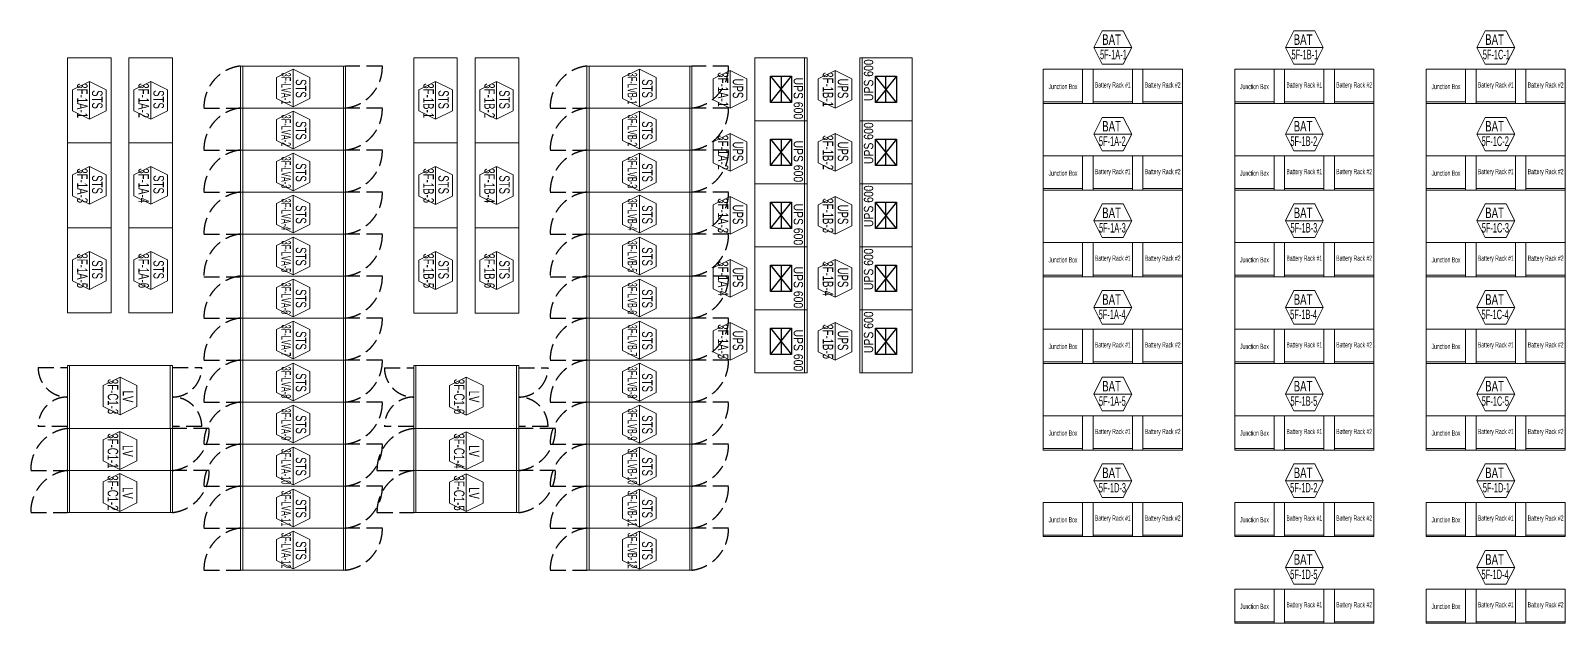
# Model space of a CAD drawing. Header units: millimetres. Extents: x 0 to 504600, y -356400 to 891000.
# Drawn here: x 135302 to 164554, y 468855 to 480140 of the extents above; entities that cross this region are included whole.
import ezdxf
from ezdxf.enums import TextEntityAlignment as Align

# ---------------------------------------------------------------- set-up
doc = ezdxf.new("R2010")
doc.units = ezdxf.units.MM
doc.header["$LTSCALE"] = 150
doc.linetypes.add('LH2', pattern=[2.85, 2, -0.85])
doc.layers.add('-----31 Base Plan Equipment', color=5, linetype='Continuous', lineweight=0)
doc.layers.add('NOPLOT', color=191, linetype='Continuous', plot=False)
doc.styles.add('ELEC', font='')
doc.styles.get('ELEC').set_extended_font_data('Dotum')

# ---------------------------------------------------------------- blocks, each defined once
blk = doc.blocks.new('A$C2e8f9a8b')
at = {"color": 0}
blk.add_line((30, 750), (30, 0), dxfattribs=at)
blk.add_lwpolyline([(650, 0), (0, 0), (0, 750), (650, 750)], close=True, dxfattribs=at)
blk = doc.blocks.new('UPS 600kV')
blk.add_line((800, 850), (-402, 850))
blk.add_lwpolyline([(798, -100), (-402, -100), (-402, 900), (798, 900)], close=True)
at = {"layer": 'NOPLOT'}
for p, q in [((-52, 199), (448, 601)), ((448, 199), (-52, 601)), ((-52, 400), (448, 400))]:
    blk.add_line(p, q, dxfattribs=at)
blk.add_lwpolyline([(448, 601), (448, 199), (-52, 199), (-52, 601)], close=True, dxfattribs=at)
at = {"layer": 'NOPLOT', "style": 'ELEC', "width": 0.85}
blk.add_text('UPS 600', height=178.2, dxfattribs=at).set_placement((-26, 731), align=Align.MIDDLE_LEFT)
blk = doc.blocks.new('STS-R')
blk.add_lwpolyline([(886994, -128588), (888614, -128588), (888614, -129418), (886994, -129418), (886994, -128588)])

msp = doc.modelspace()

# ---------------------------------------------------------------- linework, layer by layer
at = {"layer": '-----31 Base Plan Equipment'}
for p, q in [((139346, 478668, 0), (139346, 479468, 0)), ((141266, 478668, 0), (141266, 479468, 0)), ((145946, 478667, 0), (145946, 479467, 0)), ((147864, 478667, 0), (147864, 479467, 0)), ((139346, 477868, 0), (139346, 478668, 0)), ((141266, 477868, 0), (141266, 478668, 0)), ((145946, 477867, 0), (145946, 478667, 0)), ((147864, 477867, 0), (147864, 478667, 0)), ((139346, 477068, 0), (139346, 477868, 0)), ((141266, 477068, 0), (141266, 477868, 0)), ((145946, 477067, 0), (145946, 477867, 0)), ((147864, 477067, 0), (147864, 477867, 0)), ((139346, 476268, 0), (139346, 477068, 0)), ((141266, 476268, 0), (141266, 477068, 0)), ((145946, 476267, 0), (145946, 477067, 0)), ((147864, 476267, 0), (147864, 477067, 0)), ((139346, 475468, 0), (139346, 476268, 0)), ((141266, 475468, 0), (141266, 476268, 0)), ((145946, 475467, 0), (145946, 476267, 0)), ((147864, 475467, 0), (147864, 476267, 0)), ((139346, 474668, 0), (139346, 475468, 0)), ((141266, 474668, 0), (141266, 475468, 0)), ((145946, 474667, 0), (145946, 475467, 0)), ((147864, 474667, 0), (147864, 475467, 0)), ((139346, 473868, 0), (139346, 474668, 0)), ((141266, 473868, 0), (141266, 474668, 0)), ((145946, 473867, 0), (145946, 474667, 0)), ((147864, 473867, 0), (147864, 474667, 0)), ((139346, 473068, 0), (139346, 473868, 0)), ((141266, 473068, 0), (141266, 473868, 0)), ((136044, 473764, 0), (136044, 472564, 0)), ((137962, 473764, 0), (137962, 472564, 0)), ((142644, 473763, 0), (142644, 472563, 0)), ((144562, 473763, 0), (144562, 472563, 0)), ((145946, 473067, 0), (145946, 473867, 0)), ((147864, 473067, 0), (147864, 473867, 0)), ((139346, 472268, 0), (139346, 473068, 0)), ((141266, 472268, 0), (141266, 473068, 0)), ((145946, 472267, 0), (145946, 473067, 0)), ((147864, 472267, 0), (147864, 473067, 0)), ((136045, 471764, 0), (136045, 472564, 0)), ((137965, 471764, 0), (137965, 472564, 0)), ((142645, 471763, 0), (142645, 472563, 0)), ((144565, 471763, 0), (144565, 472563, 0)), ((139346, 471468, 0), (139346, 472268, 0)), ((141266, 471468, 0), (141266, 472268, 0)), ((145946, 471467, 0), (145946, 472267, 0)), ((147864, 471467, 0), (147864, 472267, 0)), ((136045, 470964, 0), (136045, 471764, 0)), ((137965, 470964, 0), (137965, 471764, 0)), ((142645, 470963, 0), (142645, 471763, 0)), ((144565, 470963, 0), (144565, 471763, 0)), ((139346, 470668, 0), (139346, 471468, 0)), ((141266, 470668, 0), (141266, 471468, 0)), ((145946, 470667, 0), (145946, 471467, 0)), ((147864, 470667, 0), (147864, 471467, 0)), ((139346, 469868, 0), (139346, 470668, 0)), ((141266, 469868, 0), (141266, 470668, 0)), ((145946, 469867, 0), (145946, 470667, 0)), ((147864, 469867, 0), (147864, 470667, 0))]:
    msp.add_line(p, q, dxfattribs=at)
at = {"layer": '-----31 Base Plan Equipment', "elevation": 0}
for points in [[(155569, 479820), (156289, 479820), (156129, 480140), (155728, 480140), (155569, 479820), (155728, 479500), (156129, 479500), (156289, 479820)], [(159219, 479820), (159939, 479820), (159779, 480140), (159378, 480140), (159219, 479820), (159378, 479500), (159779, 479500), (159939, 479820)], [(162869, 479820), (163589, 479820), (163429, 480140), (163028, 480140), (162869, 479820), (163028, 479500), (163429, 479500), (163589, 479820)], [(136421, 479174), (136421, 478454), (136101, 478614), (136101, 479015), (136421, 479174), (136741, 479015), (136741, 478614), (136421, 478454)], [(137591, 479174), (137591, 478454), (137271, 478614), (137271, 479015), (137591, 479174), (137911, 479015), (137911, 478614), (137591, 478454)], [(140305, 478690), (140305, 479410), (140625, 479250), (140625, 478850), (140305, 478690), (139985, 478850), (139985, 479250), (140305, 479410)], [(143021, 479173), (143021, 478453), (142701, 478612), (142701, 479013), (143021, 479173), (143341, 479013), (143341, 478612), (143021, 478453)], [(144182, 479173), (144182, 478453), (143862, 478612), (143862, 479013), (144182, 479173), (144502, 479013), (144502, 478612), (144182, 478453)], [(146905, 478688), (146905, 479408), (147225, 479249), (147225, 478848), (146905, 478688), (146585, 478848), (146585, 479249), (146905, 479408)], [(148634, 479384), (148634, 478664), (148314, 478824), (148314, 479225), (148634, 479384), (148954, 479225), (148954, 478824), (148634, 478664)], [(150634, 479384), (150634, 478664), (150314, 478824), (150314, 479225), (150634, 479384), (150954, 479225), (150954, 478824), (150634, 478664)], [(157254, 472155), (157254, 479405), (154604, 479405), (154604, 472155), (157254, 472155)], [(160904, 472155), (160904, 479405), (158254, 479405), (158254, 472155), (160904, 472155)], [(164554, 472155), (164554, 479405), (161904, 479405), (161904, 472155), (164554, 472155)], [(140305, 477890), (140305, 478610), (140625, 478450), (140625, 478050), (140305, 477890), (139985, 478050), (139985, 478450), (140305, 478610)], [(146905, 477888), (146905, 478608), (147225, 478449), (147225, 478048), (146905, 477888), (146585, 478048), (146585, 478449), (146905, 478608)], [(155569, 478170), (156289, 478170), (156129, 478490), (155728, 478490), (155569, 478170), (155728, 477850), (156129, 477850), (156289, 478170)], [(159219, 478170), (159939, 478170), (159779, 478490), (159378, 478490), (159219, 478170), (159378, 477850), (159779, 477850), (159939, 478170)], [(162869, 478170), (163589, 478170), (163429, 478490), (163028, 478490), (162869, 478170), (163028, 477850), (163429, 477850), (163589, 478170)], [(148634, 478184), (148634, 477464), (148314, 477624), (148314, 478025), (148634, 478184), (148954, 478025), (148954, 477624), (148634, 477464)], [(150634, 478184), (150634, 477464), (150314, 477624), (150314, 478025), (150634, 478184), (150954, 478025), (150954, 477624), (150634, 477464)], [(140305, 477090), (140305, 477810), (140625, 477650), (140625, 477250), (140305, 477090), (139985, 477250), (139985, 477650), (140305, 477810)], [(146905, 477088), (146905, 477808), (147225, 477649), (147225, 477248), (146905, 477088), (146585, 477248), (146585, 477649), (146905, 477808)], [(136421, 477554), (136421, 476834), (136101, 476994), (136101, 477395), (136421, 477554), (136741, 477395), (136741, 476994), (136421, 476834)], [(137591, 477554), (137591, 476834), (137271, 476994), (137271, 477395), (137591, 477554), (137911, 477395), (137911, 476994), (137591, 476834)], [(143021, 477553), (143021, 476833), (142701, 476992), (142701, 477393), (143021, 477553), (143341, 477393), (143341, 476992), (143021, 476833)], [(144182, 477553), (144182, 476833), (143862, 476992), (143862, 477393), (144182, 477553), (144502, 477393), (144502, 476992), (144182, 476833)], [(140305, 476290), (140305, 477010), (140625, 476850), (140625, 476450), (140305, 476290), (139985, 476450), (139985, 476850), (140305, 477010)], [(146905, 476288), (146905, 477008), (147225, 476849), (147225, 476448), (146905, 476288), (146585, 476448), (146585, 476849), (146905, 477008)], [(148634, 476984), (148634, 476264), (148314, 476424), (148314, 476825), (148634, 476984), (148954, 476825), (148954, 476424), (148634, 476264)], [(150634, 476984), (150634, 476264), (150314, 476424), (150314, 476825), (150634, 476984), (150954, 476825), (150954, 476424), (150634, 476264)], [(155569, 476520), (156289, 476520), (156129, 476840), (155728, 476840), (155569, 476520), (155728, 476200), (156129, 476200), (156289, 476520)], [(159219, 476520), (159939, 476520), (159779, 476840), (159378, 476840), (159219, 476520), (159378, 476200), (159779, 476200), (159939, 476520)], [(162869, 476520), (163589, 476520), (163429, 476840), (163028, 476840), (162869, 476520), (163028, 476200), (163429, 476200), (163589, 476520)], [(140305, 475490), (140305, 476210), (140625, 476050), (140625, 475650), (140305, 475490), (139985, 475650), (139985, 476050), (140305, 476210)], [(146905, 475488), (146905, 476208), (147225, 476049), (147225, 475648), (146905, 475488), (146585, 475648), (146585, 476049), (146905, 476208)], [(136421, 475934), (136421, 475214), (136101, 475374), (136101, 475775), (136421, 475934), (136741, 475775), (136741, 475374), (136421, 475214)], [(137591, 475934), (137591, 475214), (137271, 475374), (137271, 475775), (137591, 475934), (137911, 475775), (137911, 475374), (137591, 475214)], [(143021, 475933), (143021, 475213), (142701, 475372), (142701, 475773), (143021, 475933), (143341, 475773), (143341, 475372), (143021, 475213)], [(144182, 475933), (144182, 475213), (143862, 475372), (143862, 475773), (144182, 475933), (144502, 475773), (144502, 475372), (144182, 475213)], [(148634, 475784), (148634, 475064), (148314, 475224), (148314, 475625), (148634, 475784), (148954, 475625), (148954, 475224), (148634, 475064)], [(150634, 475784), (150634, 475064), (150314, 475224), (150314, 475625), (150634, 475784), (150954, 475625), (150954, 475224), (150634, 475064)], [(140305, 474690), (140305, 475410), (140625, 475250), (140625, 474850), (140305, 474690), (139985, 474850), (139985, 475250), (140305, 475410)], [(146905, 474688), (146905, 475408), (147225, 475249), (147225, 474848), (146905, 474688), (146585, 474848), (146585, 475249), (146905, 475408)], [(155569, 474870), (156289, 474870), (156129, 475190), (155728, 475190), (155569, 474870), (155728, 474550), (156129, 474550), (156289, 474870)], [(159219, 474870), (159939, 474870), (159779, 475190), (159378, 475190), (159219, 474870), (159378, 474550), (159779, 474550), (159939, 474870)], [(162869, 474870), (163589, 474870), (163429, 475190), (163028, 475190), (162869, 474870), (163028, 474550), (163429, 474550), (163589, 474870)], [(140305, 473890), (140305, 474610), (140625, 474450), (140625, 474050), (140305, 473890), (139985, 474050), (139985, 474450), (140305, 474610)], [(146905, 473888), (146905, 474608), (147225, 474449), (147225, 474048), (146905, 473888), (146585, 474048), (146585, 474449), (146905, 474608)], [(148634, 474584), (148634, 473864), (148314, 474024), (148314, 474425), (148634, 474584), (148954, 474425), (148954, 474024), (148634, 473864)], [(150634, 474584), (150634, 473864), (150314, 474024), (150314, 474425), (150634, 474584), (150954, 474425), (150954, 474024), (150634, 473864)], [(140305, 473090), (140305, 473810), (140625, 473650), (140625, 473250), (140305, 473090), (139985, 473250), (139985, 473650), (140305, 473810)], [(146905, 473088), (146905, 473808), (147225, 473649), (147225, 473248), (146905, 473088), (146585, 473248), (146585, 473649), (146905, 473808)], [(137005, 472822), (137005, 473542), (137325, 473383), (137325, 472982), (137005, 472822), (136685, 472982), (136685, 473383), (137005, 473542)], [(143605, 472821), (143605, 473541), (143925, 473381), (143925, 472980), (143605, 472821), (143285, 472980), (143285, 473381), (143605, 473541)], [(155569, 473220), (156289, 473220), (156129, 473540), (155728, 473540), (155569, 473220), (155728, 472900), (156129, 472900), (156289, 473220)], [(159219, 473220), (159939, 473220), (159779, 473540), (159378, 473540), (159219, 473220), (159378, 472900), (159779, 472900), (159939, 473220)], [(162869, 473220), (163589, 473220), (163429, 473540), (163028, 473540), (162869, 473220), (163028, 472900), (163429, 472900), (163589, 473220)], [(140305, 472290), (140305, 473010), (140625, 472850), (140625, 472450), (140305, 472290), (139985, 472450), (139985, 472850), (140305, 473010)], [(146905, 472288), (146905, 473008), (147225, 472849), (147225, 472448), (146905, 472288), (146585, 472448), (146585, 472849), (146905, 473008)], [(137004, 471786), (137004, 472506), (137324, 472346), (137324, 471946), (137004, 471786), (136684, 471946), (136684, 472346), (137004, 472506)], [(143604, 471784), (143604, 472504), (143924, 472345), (143924, 471944), (143604, 471784), (143284, 471944), (143284, 472345), (143604, 472504)], [(140305, 471490), (140305, 472210), (140625, 472050), (140625, 471650), (140305, 471490), (139985, 471650), (139985, 472050), (140305, 472210)], [(146905, 471488), (146905, 472208), (147225, 472049), (147225, 471648), (146905, 471488), (146585, 471648), (146585, 472049), (146905, 472208)], [(155569, 471570), (156289, 471570), (156129, 471890), (155728, 471890), (155569, 471570), (155728, 471250), (156129, 471250), (156289, 471570)], [(159219, 471570), (159939, 471570), (159779, 471890), (159378, 471890), (159219, 471570), (159378, 471250), (159779, 471250), (159939, 471570)], [(162869, 471570), (163589, 471570), (163429, 471890), (163028, 471890), (162869, 471570), (163028, 471250), (163429, 471250), (163589, 471570)], [(137004, 470986), (137004, 471706), (137324, 471546), (137324, 471146), (137004, 470986), (136684, 471146), (136684, 471546), (137004, 471706)], [(143604, 470984), (143604, 471704), (143924, 471545), (143924, 471144), (143604, 470984), (143284, 471144), (143284, 471545), (143604, 471704)], [(140305, 470690), (140305, 471410), (140625, 471250), (140625, 470850), (140305, 470690), (139985, 470850), (139985, 471250), (140305, 471410)], [(146905, 470688), (146905, 471408), (147225, 471249), (147225, 470848), (146905, 470688), (146585, 470848), (146585, 471249), (146905, 471408)], [(140305, 469890), (140305, 470610), (140625, 470450), (140625, 470050), (140305, 469890), (139985, 470050), (139985, 470450), (140305, 470610)], [(146905, 469888), (146905, 470608), (147225, 470449), (147225, 470048), (146905, 469888), (146585, 470048), (146585, 470449), (146905, 470608)], [(159219, 469920), (159939, 469920), (159779, 470240), (159378, 470240), (159219, 469920), (159378, 469600), (159779, 469600), (159939, 469920)], [(162869, 469920), (163589, 469920), (163429, 470240), (163028, 470240), (162869, 469920), (163028, 469600), (163429, 469600), (163589, 469920)]]:
    msp.add_lwpolyline(points, dxfattribs=at)
for points in [[(141306, 478668), (141306, 479468), (139304, 479468), (139304, 478668)], [(147904, 478667), (147904, 479467), (145904, 479467), (145904, 478667)], [(154604, 479405), (154604, 478755), (157254, 478755), (157254, 479405)], [(158254, 479405), (158254, 478755), (160904, 478755), (160904, 479405)], [(161904, 479405), (161904, 478755), (164554, 478755), (164554, 479405)], [(141306, 477868), (141306, 478668), (139304, 478668), (139304, 477868)], [(147904, 477867), (147904, 478667), (145904, 478667), (145904, 477867)], [(141306, 477068), (141306, 477868), (139304, 477868), (139304, 477068)], [(147904, 477067), (147904, 477867), (145904, 477867), (145904, 477067)], [(154604, 477755), (154604, 477105), (157254, 477105), (157254, 477755)], [(158254, 477755), (158254, 477105), (160904, 477105), (160904, 477755)], [(161904, 477755), (161904, 477105), (164554, 477105), (164554, 477755)], [(141306, 476268), (141306, 477068), (139304, 477068), (139304, 476268)], [(147904, 476267), (147904, 477067), (145904, 477067), (145904, 476267)], [(141306, 475468), (141306, 476268), (139304, 476268), (139304, 475468)], [(147904, 475467), (147904, 476267), (145904, 476267), (145904, 475467)], [(154604, 476105), (154604, 475455), (157254, 475455), (157254, 476105)], [(158254, 476105), (158254, 475455), (160904, 475455), (160904, 476105)], [(161904, 476105), (161904, 475455), (164554, 475455), (164554, 476105)], [(141306, 474668), (141306, 475468), (139304, 475468), (139304, 474668)], [(147904, 474667), (147904, 475467), (145904, 475467), (145904, 474667)], [(141306, 473868), (141306, 474668), (139304, 474668), (139304, 473868)], [(147904, 473867), (147904, 474667), (145904, 474667), (145904, 473867)], [(154604, 474455), (154604, 473805), (157254, 473805), (157254, 474455)], [(158254, 474455), (158254, 473805), (160904, 473805), (160904, 474455)], [(161904, 474455), (161904, 473805), (164554, 473805), (164554, 474455)], [(141306, 473068), (141306, 473868), (139304, 473868), (139304, 473068)], [(136004, 473764), (136004, 472564), (138004, 472564), (138004, 473764)], [(142604, 473763), (142604, 472563), (144604, 472563), (144604, 473763)], [(147904, 473067), (147904, 473867), (145904, 473867), (145904, 473067)], [(141306, 472268), (141306, 473068), (139304, 473068), (139304, 472268)], [(147904, 472267), (147904, 473067), (145904, 473067), (145904, 472267)], [(154604, 472805), (154604, 472155), (157254, 472155), (157254, 472805)], [(158254, 472805), (158254, 472155), (160904, 472155), (160904, 472805)], [(161904, 472805), (161904, 472155), (164554, 472155), (164554, 472805)], [(138005, 471764), (138005, 472564), (136003, 472564), (136003, 471764)], [(144605, 471763), (144605, 472563), (142603, 472563), (142603, 471763)], [(141306, 471468), (141306, 472268), (139304, 472268), (139304, 471468)], [(147904, 471467), (147904, 472267), (145904, 472267), (145904, 471467)], [(138005, 470964), (138005, 471764), (136003, 471764), (136003, 470964)], [(144605, 470963), (144605, 471763), (142603, 471763), (142603, 470963)], [(141306, 470668), (141306, 471468), (139304, 471468), (139304, 470668)], [(147904, 470667), (147904, 471467), (145904, 471467), (145904, 470667)], [(154604, 471155), (154604, 470505), (157254, 470505), (157254, 471155)], [(158254, 471155), (158254, 470505), (160904, 470505), (160904, 471155)], [(161904, 471155), (161904, 470505), (164554, 470505), (164554, 471155)], [(141306, 469868), (141306, 470668), (139304, 470668), (139304, 469868)], [(147904, 469867), (147904, 470667), (145904, 470667), (145904, 469867)], [(158254, 469505), (158254, 468855), (160904, 468855), (160904, 469505)], [(161904, 469505), (161904, 468855), (164554, 468855), (164554, 469505)]]:
    msp.add_lwpolyline(points, close=True, dxfattribs=at)
at = {"color": 8, "linetype": 'LH2', "elevation": 0}
for points in [[(139304, 479468, 0.385743), (138604, 478668), (139304, 478668)], [(141306, 478668, 0.385743), (142006, 479468), (141306, 479468)], [(145904, 479467, 0.385743), (145204, 478667), (145904, 478667)], [(147904, 478667, 0.385743), (148604, 479467), (147904, 479467)], [(139304, 478668, 0.385743), (138604, 477868), (139304, 477868)], [(141306, 477868, 0.385743), (142006, 478668), (141306, 478668)], [(145904, 478667, 0.385743), (145204, 477867), (145904, 477867)], [(147904, 477867, 0.385743), (148604, 478667), (147904, 478667)], [(139304, 477868, 0.385743), (138604, 477068), (139304, 477068)], [(141306, 477068, 0.385743), (142006, 477868), (141306, 477868)], [(145904, 477867, 0.385743), (145204, 477067), (145904, 477067)], [(147904, 477067, 0.385743), (148604, 477867), (147904, 477867)], [(139304, 477068, 0.385743), (138604, 476268), (139304, 476268)], [(141306, 476268, 0.385743), (142006, 477068), (141306, 477068)], [(145904, 477067, 0.385743), (145204, 476267), (145904, 476267)], [(147904, 476267, 0.385743), (148604, 477067), (147904, 477067)], [(139304, 476268, 0.385743), (138604, 475468)], [(141306, 475468, 0.385743), (142006, 476268), (141306, 476268)], [(145904, 476267, 0.385743), (145204, 475467)], [(147904, 475467, 0.385743), (148604, 476267), (147904, 476267)], [(139304, 475468, 0.385743), (138604, 474668), (139304, 474668)], [(141306, 474668, 0.385743), (142006, 475468), (141306, 475468)], [(145904, 475467, 0.385743), (145204, 474667), (145904, 474667)], [(147904, 474667, 0.385743), (148604, 475467), (147904, 475467)], [(139304, 474668, 0.385743), (138604, 473868), (139304, 473868)], [(141306, 473868, 0.385743), (142006, 474668), (141306, 474668)], [(145904, 474667, 0.385743), (145204, 473867), (145904, 473867)], [(147904, 473867, 0.385743), (148604, 474667), (147904, 474667)], [(139304, 473868, 0.385743), (138604, 473068), (139304, 473068)], [(141306, 473068, 0.385743), (142006, 473868), (141306, 473868)], [(136004, 472604), (135444, 472604, -0.414214), (136004, 473164, -0.414214), (135444, 473724), (135444, 473724), (136004, 473724)], [(138004, 473724), (138564, 473724, -0.414214), (138004, 473164, -0.414214), (138564, 472604), (138004, 472604)], [(142604, 472603), (142044, 472603, -0.414214), (142604, 473163, -0.414214), (142044, 473723), (142044, 473723), (142604, 473723)], [(144604, 473723), (145164, 473723, -0.414214), (144604, 473163, -0.414214), (145164, 472603), (144604, 472603)], [(145904, 473867, 0.385743), (145204, 473067), (145904, 473067)], [(147904, 473067, 0.385743), (148604, 473867), (147904, 473867)], [(139304, 473068, 0.385743), (138604, 472268), (139304, 472268)], [(141306, 472268, 0.385743), (142006, 473068), (141306, 473068)], [(145904, 473067, 0.385743), (145204, 472267), (145904, 472267)], [(147904, 472267, 0.385743), (148604, 473067), (147904, 473067)], [(136003, 472564, 0.385743), (135303, 471764), (136003, 471764)], [(138005, 471764, 0.385743), (138705, 472564), (138005, 472564)], [(142603, 472563, 0.385743), (141903, 471763), (142603, 471763)], [(144605, 471763, 0.385743), (145305, 472563), (144605, 472563)], [(139304, 472268, 0.385743), (138604, 471468), (139304, 471468)], [(141306, 471468, 0.385743), (142006, 472268), (141306, 472268)], [(145904, 472267, 0.385743), (145204, 471467), (145904, 471467)], [(147904, 471467, 0.385743), (148604, 472267), (147904, 472267)], [(136003, 471764, 0.385743), (135303, 470964), (136003, 470964)], [(138005, 470964, 0.385743), (138705, 471764), (138005, 471764)], [(142603, 471763, 0.385743), (141903, 470963), (142603, 470963)], [(144605, 470963, 0.385743), (145305, 471763), (144605, 471763)], [(139304, 471468, 0.385743), (138604, 470668), (139304, 470668)], [(141306, 470668, 0.385743), (142006, 471468), (141306, 471468)], [(145904, 471467, 0.385743), (145204, 470667), (145904, 470667)], [(147904, 470667, 0.385743), (148604, 471467), (147904, 471467)], [(139304, 470668, 0.385743), (138604, 469868), (139304, 469868)], [(141306, 469868, 0.385743), (142006, 470668), (141306, 470668)], [(145904, 470667, 0.385743), (145204, 469867), (145904, 469867)], [(147904, 469867, 0.385743), (148604, 470667), (147904, 470667)]]:
    msp.add_lwpolyline(points, format="xyb", dxfattribs=at)
for points in [[(138604, 475454), (139304, 475454)], [(145204, 475453), (145904, 475453)]]:
    msp.add_lwpolyline(points, dxfattribs=at)

# ---------------------------------------------------------------- block references
at = {"layer": '-----31 Base Plan Equipment', "xscale": -1, "rotation": 270}
for name, p in [('STS-R', (265422, -408989, 0)), ('STS-R', (266592, -408989, 0)), ('STS-R', (272022, -408991, 0)), ('STS-R', (273192, -408991, 0)), ('A$C2e8f9a8b', (154604, 478755, 0)), ('A$C2e8f9a8b', (155554, 478755, 0)), ('A$C2e8f9a8b', (156504, 478755, 0)), ('A$C2e8f9a8b', (158254, 478755, 0)), ('A$C2e8f9a8b', (159204, 478755, 0)), ('A$C2e8f9a8b', (160154, 478755, 0)), ('A$C2e8f9a8b', (161904, 478755, 0)), ('A$C2e8f9a8b', (162854, 478755, 0)), ('A$C2e8f9a8b', (163804, 478755, 0)), ('STS-R', (265422, -410609, 0)), ('STS-R', (266592, -410609, 0)), ('STS-R', (272022, -410611, 0)), ('STS-R', (273192, -410611, 0)), ('A$C2e8f9a8b', (154604, 477105, 0)), ('A$C2e8f9a8b', (155554, 477105, 0)), ('A$C2e8f9a8b', (156504, 477105, 0)), ('A$C2e8f9a8b', (158254, 477105, 0)), ('A$C2e8f9a8b', (159204, 477105, 0)), ('A$C2e8f9a8b', (160154, 477105, 0)), ('A$C2e8f9a8b', (161904, 477105, 0)), ('A$C2e8f9a8b', (162854, 477105, 0)), ('A$C2e8f9a8b', (163804, 477105, 0)), ('STS-R', (265422, -412229, 0)), ('STS-R', (266592, -412229, 0)), ('STS-R', (272022, -412231, 0)), ('STS-R', (273192, -412231, 0)), ('A$C2e8f9a8b', (154604, 475455, 0)), ('A$C2e8f9a8b', (155554, 475455, 0)), ('A$C2e8f9a8b', (156504, 475455, 0)), ('A$C2e8f9a8b', (158254, 475455, 0)), ('A$C2e8f9a8b', (159204, 475455, 0)), ('A$C2e8f9a8b', (160154, 475455, 0)), ('A$C2e8f9a8b', (161904, 475455, 0)), ('A$C2e8f9a8b', (162854, 475455, 0)), ('A$C2e8f9a8b', (163804, 475455, 0)), ('A$C2e8f9a8b', (154604, 473805, 0)), ('A$C2e8f9a8b', (155554, 473805, 0)), ('A$C2e8f9a8b', (156504, 473805, 0)), ('A$C2e8f9a8b', (158254, 473805, 0)), ('A$C2e8f9a8b', (159204, 473805, 0)), ('A$C2e8f9a8b', (160154, 473805, 0)), ('A$C2e8f9a8b', (161904, 473805, 0)), ('A$C2e8f9a8b', (162854, 473805, 0)), ('A$C2e8f9a8b', (163804, 473805, 0)), ('A$C2e8f9a8b', (154604, 472155)), ('A$C2e8f9a8b', (155554, 472155)), ('A$C2e8f9a8b', (156504, 472155)), ('A$C2e8f9a8b', (158254, 472155)), ('A$C2e8f9a8b', (159204, 472155)), ('A$C2e8f9a8b', (160154, 472155)), ('A$C2e8f9a8b', (161904, 472155)), ('A$C2e8f9a8b', (162854, 472155)), ('A$C2e8f9a8b', (163804, 472155)), ('A$C2e8f9a8b', (154604, 470505)), ('A$C2e8f9a8b', (155554, 470505)), ('A$C2e8f9a8b', (156504, 470505)), ('A$C2e8f9a8b', (158254, 470505)), ('A$C2e8f9a8b', (159204, 470505)), ('A$C2e8f9a8b', (160154, 470505)), ('A$C2e8f9a8b', (161904, 470505)), ('A$C2e8f9a8b', (162854, 470505)), ('A$C2e8f9a8b', (163804, 470505)), ('A$C2e8f9a8b', (158254, 468855)), ('A$C2e8f9a8b', (159204, 468855)), ('A$C2e8f9a8b', (160154, 468855)), ('A$C2e8f9a8b', (161904, 468855)), ('A$C2e8f9a8b', (162854, 468855)), ('A$C2e8f9a8b', (163804, 468855))]:
    msp.add_blockref(name, p, dxfattribs=at)
at = {"layer": '-----31 Base Plan Equipment'}
for p, rotation in [((149204, 479222, 0), 270), ((152004, 478827, 0), 90.00000000000001), ((149204, 478022, 0), 270), ((152004, 477627, 0), 90.00000000000001), ((149204, 476822, 0), 270), ((152004, 476427, 0), 90.00000000000001), ((149204, 475622, 0), 270), ((152004, 475227, 0), 90.00000000000001), ((149204, 474422, 0), 270), ((152004, 474027, 0), 90.00000000000001)]:
    msp.add_blockref('UPS 600kV', p, dxfattribs=dict(at, rotation=rotation))

# ---------------------------------------------------------------- texts
at = {"layer": '-----31 Base Plan Equipment', "style": 'ELEC'}
for s, height, width, p in [('BAT', 200, 0.7, (155905, 479971, 0)), ('BAT', 200, 0.7, (159555, 479971, 0)), ('BAT', 200, 0.7, (163205, 479971, 0)), ('5F-1A-1', 180, 0.6, (155940, 479687, 0)), ('5F-1B-1', 180, 0.6, (159590, 479687, 0)), ('5F-1C-1', 180, 0.6, (163240, 479687, 0)), ('Battery Rack #1', 100, 0.6, (155929, 479108, 0)), ('Battery Rack #2', 100, 0.6, (156879, 479108, 0)), ('Battery Rack #1', 100, 0.6, (159579, 479108, 0)), ('Battery Rack #2', 100, 0.6, (160529, 479108, 0)), ('Battery Rack #1', 100, 0.6, (163229, 479108, 0)), ('Battery Rack #2', 100, 0.6, (164179, 479108, 0)), ('Junction Box', 100, 0.6, (154979, 479077, 0)), ('Junction Box', 100, 0.6, (158629, 479077, 0)), ('Junction Box', 100, 0.6, (162279, 479077, 0)), ('BAT', 200, 0.7, (155905, 478321, 0)), ('BAT', 200, 0.7, (159555, 478321, 0)), ('BAT', 200, 0.7, (163205, 478321, 0)), ('5F-1A-2', 180, 0.6, (155919, 478037, 0)), ('5F-1B-2', 180, 0.6, (159569, 478037, 0)), ('5F-1C-2', 180, 0.6, (163219, 478037, 0)), ('Junction Box', 100, 0.6, (154979, 477427, 0)), ('Battery Rack #1', 100, 0.6, (155929, 477458, 0)), ('Battery Rack #2', 100, 0.6, (156879, 477458, 0)), ('Junction Box', 100, 0.6, (158629, 477427, 0)), ('Battery Rack #1', 100, 0.6, (159579, 477458, 0)), ('Battery Rack #2', 100, 0.6, (160529, 477458, 0)), ('Junction Box', 100, 0.6, (162279, 477427, 0)), ('Battery Rack #1', 100, 0.6, (163229, 477458, 0)), ('Battery Rack #2', 100, 0.6, (164179, 477458, 0)), ('BAT', 200, 0.7, (155905, 476671, 0)), ('BAT', 200, 0.7, (159555, 476671, 0)), ('BAT', 200, 0.7, (163205, 476671, 0)), ('5F-1A-3', 180, 0.6, (155921, 476387, 0)), ('5F-1B-3', 180, 0.6, (159571, 476387, 0)), ('5F-1C-3', 180, 0.6, (163221, 476387, 0)), ('Junction Box', 100, 0.6, (154979, 475777, 0)), ('Battery Rack #1', 100, 0.6, (155929, 475808, 0)), ('Battery Rack #2', 100, 0.6, (156879, 475808, 0)), ('Junction Box', 100, 0.6, (158629, 475777, 0)), ('Battery Rack #1', 100, 0.6, (159579, 475808, 0)), ('Battery Rack #2', 100, 0.6, (160529, 475808, 0)), ('Junction Box', 100, 0.6, (162279, 475777, 0)), ('Battery Rack #1', 100, 0.6, (163229, 475808, 0)), ('Battery Rack #2', 100, 0.6, (164179, 475808, 0)), ('BAT', 200, 0.7, (155905, 475021, 0)), ('BAT', 200, 0.7, (159555, 475021, 0)), ('BAT', 200, 0.7, (163205, 475021, 0)), ('5F-1A-4', 180, 0.6, (155915, 474737, 0)), ('5F-1B-4', 180, 0.6, (159565, 474737, 0)), ('5F-1C-4', 180, 0.6, (163215, 474737, 0)), ('Junction Box', 100, 0.6, (154979, 474127, 0)), ('Battery Rack #1', 100, 0.6, (155929, 474158, 0)), ('Battery Rack #2', 100, 0.6, (156879, 474158, 0)), ('Junction Box', 100, 0.6, (158629, 474127, 0)), ('Battery Rack #1', 100, 0.6, (159579, 474158, 0)), ('Battery Rack #2', 100, 0.6, (160529, 474158, 0)), ('Junction Box', 100, 0.6, (162279, 474127, 0)), ('Battery Rack #1', 100, 0.6, (163229, 474158, 0)), ('Battery Rack #2', 100, 0.6, (164179, 474158, 0)), ('BAT', 200, 0.7, (155905, 473371)), ('BAT', 200, 0.7, (159555, 473371)), ('BAT', 200, 0.7, (163205, 473371)), ('5F-1A-5', 180, 0.6, (155920, 473087)), ('5F-1B-5', 180, 0.6, (159570, 473087)), ('5F-1C-5', 180, 0.6, (163220, 473087)), ('Junction Box', 100, 0.6, (154979, 472477)), ('Battery Rack #1', 100, 0.6, (155929, 472508)), ('Battery Rack #2', 100, 0.6, (156879, 472508)), ('Junction Box', 100, 0.6, (158629, 472477)), ('Battery Rack #1', 100, 0.6, (159579, 472508)), ('Battery Rack #2', 100, 0.6, (160529, 472508)), ('Junction Box', 100, 0.6, (162279, 472477)), ('Battery Rack #1', 100, 0.6, (163229, 472508)), ('Battery Rack #2', 100, 0.6, (164179, 472508)), ('BAT', 200, 0.7, (155905, 471721)), ('BAT', 200, 0.7, (159555, 471721)), ('BAT', 200, 0.7, (163205, 471721)), ('5F-1D-3', 180, 0.6, (155921, 471437)), ('5F-1D-2', 180, 0.6, (159569, 471437)), ('5F-1D-1', 180, 0.6, (163240, 471437)), ('Junction Box', 100, 0.6, (154979, 470827)), ('Battery Rack #1', 100, 0.6, (155929, 470858)), ('Battery Rack #2', 100, 0.6, (156879, 470858)), ('Junction Box', 100, 0.6, (158629, 470827)), ('Battery Rack #1', 100, 0.6, (159579, 470858)), ('Battery Rack #2', 100, 0.6, (160529, 470858)), ('Junction Box', 100, 0.6, (162279, 470827)), ('Battery Rack #1', 100, 0.6, (163229, 470858)), ('Battery Rack #2', 100, 0.6, (164179, 470858)), ('BAT', 200, 0.7, (159555, 470071)), ('BAT', 200, 0.7, (163205, 470071)), ('5F-1D-5', 180, 0.6, (159570, 469787)), ('5F-1D-4', 180, 0.6, (163215, 469787)), ('Junction Box', 100, 0.6, (158629, 469177)), ('Battery Rack #1', 100, 0.6, (159579, 469208)), ('Battery Rack #2', 100, 0.6, (160529, 469208)), ('Junction Box', 100, 0.6, (162279, 469177)), ('Battery Rack #1', 100, 0.6, (163229, 469208)), ('Battery Rack #2', 100, 0.6, (164179, 469208))]:
    msp.add_text(s, height=height, dxfattribs=dict(at, width=width)).set_placement(p, align=Align.MIDDLE_CENTER)
for s, height, width, p in [('3F-LVA-1', 180, 0.6, (140171, 479041, 0)), ('STS', 200, 0.7, (140456, 479041, 0)), ('3F-LVB-1', 180, 0.6, (146771, 479039, 0)), ('STS', 200, 0.7, (147056, 479039, 0)), ('3F-1A-1', 200, 0.7, (148500, 479019, 0)), ('UPS', 200, 0.7, (148785, 479041, 0)), ('3F-1B-1', 200, 0.7, (150500, 479019, 0)), ('UPS', 200, 0.7, (150785, 479041, 0)), ('3F-1A-1', 200, 0.7, (136287, 478809, 0)), ('STS', 200, 0.7, (136572, 478831, 0)), ('3F-1A-2', 200, 0.7, (137457, 478809, 0)), ('STS', 200, 0.7, (137742, 478831, 0)), ('3F-1B-1', 200, 0.7, (142887, 478808, 0)), ('STS', 200, 0.7, (143172, 478829, 0)), ('3F-1B-2', 200, 0.7, (144049, 478808, 0)), ('STS', 200, 0.7, (144333, 478829, 0)), ('3F-LVA-2', 180, 0.6, (140171, 478241, 0)), ('STS', 200, 0.7, (140456, 478241, 0)), ('3F-LVB-2', 180, 0.6, (146771, 478239, 0)), ('STS', 200, 0.7, (147056, 478239, 0)), ('3F-1A-2', 200, 0.7, (148500, 477819, 0)), ('UPS', 200, 0.7, (148785, 477841, 0)), ('3F-1B-2', 200, 0.7, (150500, 477819, 0)), ('UPS', 200, 0.7, (150785, 477841, 0)), ('3F-LVA-3', 180, 0.6, (140171, 477441, 0)), ('3F-LVB-3', 180, 0.6, (146771, 477439, 0)), ('3F-1A-3', 200, 0.7, (136287, 477189, 0)), ('STS', 200, 0.7, (136572, 477211, 0)), ('3F-1A-4', 200, 0.7, (137457, 477189, 0)), ('STS', 200, 0.7, (137742, 477211, 0)), ('STS', 200, 0.7, (140456, 477441, 0)), ('3F-1B-3', 200, 0.7, (142887, 477188, 0)), ('STS', 200, 0.7, (143172, 477209, 0)), ('3F-1B-4', 200, 0.7, (144049, 477188, 0)), ('STS', 200, 0.7, (144333, 477209, 0)), ('STS', 200, 0.7, (147056, 477439, 0)), ('3F-LVA-4', 180, 0.6, (140171, 476641, 0)), ('STS', 200, 0.7, (140456, 476641, 0)), ('3F-LVB-4', 180, 0.6, (146771, 476639, 0)), ('STS', 200, 0.7, (147056, 476639, 0)), ('3F-1A-3', 200, 0.7, (148500, 476619, 0)), ('UPS', 200, 0.7, (148785, 476641, 0)), ('3F-1B-3', 200, 0.7, (150500, 476619, 0)), ('UPS', 200, 0.7, (150785, 476641, 0)), ('3F-LVA-5', 180, 0.6, (140171, 475841, 0)), ('STS', 200, 0.7, (140456, 475841, 0)), ('3F-LVB-5', 180, 0.6, (146771, 475839, 0)), ('STS', 200, 0.7, (147056, 475839, 0)), ('3F-1A-5', 200, 0.7, (136287, 475569, 0)), ('STS', 200, 0.7, (136572, 475591, 0)), ('3F-1A-6', 200, 0.7, (137457, 475569, 0)), ('STS', 200, 0.7, (137742, 475591, 0)), ('3F-1B-5', 200, 0.7, (142887, 475568, 0)), ('STS', 200, 0.7, (143172, 475589, 0)), ('3F-1B-6', 200, 0.7, (144049, 475568, 0)), ('STS', 200, 0.7, (144333, 475589, 0)), ('3F-1A-4', 200, 0.7, (148500, 475419, 0)), ('3F-1B-4', 200, 0.7, (150500, 475419, 0)), ('3F-LVA-6', 180, 0.6, (140171, 475041, 0)), ('3F-LVB-6', 180, 0.6, (146771, 475039, 0)), ('UPS', 200, 0.7, (148785, 475441, 0)), ('UPS', 200, 0.7, (150785, 475441, 0)), ('STS', 200, 0.7, (140456, 475041, 0)), ('STS', 200, 0.7, (147056, 475039, 0)), ('3F-LVA-7', 180, 0.6, (140171, 474241, 0)), ('3F-LVB-7', 180, 0.6, (146771, 474239, 0)), ('3F-1A-5', 200, 0.7, (148500, 474219, 0)), ('3F-1B-5', 200, 0.7, (150500, 474219, 0)), ('STS', 200, 0.7, (140456, 474241, 0)), ('STS', 200, 0.7, (147056, 474239, 0)), ('UPS', 200, 0.7, (148785, 474241, 0)), ('UPS', 200, 0.7, (150785, 474241, 0)), ('3F-LVA-8', 180, 0.6, (140171, 473441, 0)), ('STS', 200, 0.7, (140456, 473441, 0)), ('3F-LVB-8', 180, 0.6, (146771, 473439, 0)), ('STS', 200, 0.7, (147056, 473439, 0)), ('3F-C1-3', 200, 0.7, (136871, 473173, 0)), ('3F-C1-6', 200, 0.7, (143471, 473172, 0)), ('LV', 200, 0.7, (137156, 473173, 0)), ('LV', 200, 0.7, (143756, 473172, 0)), ('3F-LVA-9', 180, 0.6, (140171, 472641, 0)), ('STS', 200, 0.7, (140456, 472641, 0)), ('3F-LVB-9', 180, 0.6, (146771, 472639, 0)), ('STS', 200, 0.7, (147056, 472639, 0)), ('3F-C1-1', 200, 0.7, (136870, 472137, 0)), ('3F-C1-4', 200, 0.7, (143470, 472135, 0)), ('LV', 200, 0.7, (137155, 472137, 0)), ('3F-LVA-10', 180, 0.6, (140171, 471841, 0)), ('LV', 200, 0.7, (143755, 472135, 0)), ('3F-LVB-10', 180, 0.6, (146771, 471839, 0)), ('STS', 200, 0.7, (140456, 471841, 0)), ('STS', 200, 0.7, (147056, 471839, 0)), ('3F-C1-2', 200, 0.7, (136870, 471337, 0)), ('3F-C1-5', 200, 0.7, (143470, 471335, 0)), ('LV', 200, 0.7, (137155, 471337, 0)), ('3F-LVA-11', 180, 0.6, (140171, 471041, 0)), ('LV', 200, 0.7, (143755, 471335, 0)), ('3F-LVB-11', 180, 0.6, (146771, 471039, 0)), ('STS', 200, 0.7, (140456, 471041, 0)), ('STS', 200, 0.7, (147056, 471039, 0)), ('3F-LVA-12', 180, 0.6, (140171, 470241, 0)), ('STS', 200, 0.7, (140456, 470241, 0)), ('3F-LVB-12', 180, 0.6, (146771, 470239, 0)), ('STS', 200, 0.7, (147056, 470239, 0))]:
    msp.add_text(s, height=height, rotation=270, dxfattribs=dict(at, width=width)).set_placement(p, align=Align.MIDDLE_CENTER)

doc.saveas('drawing.dxf')
